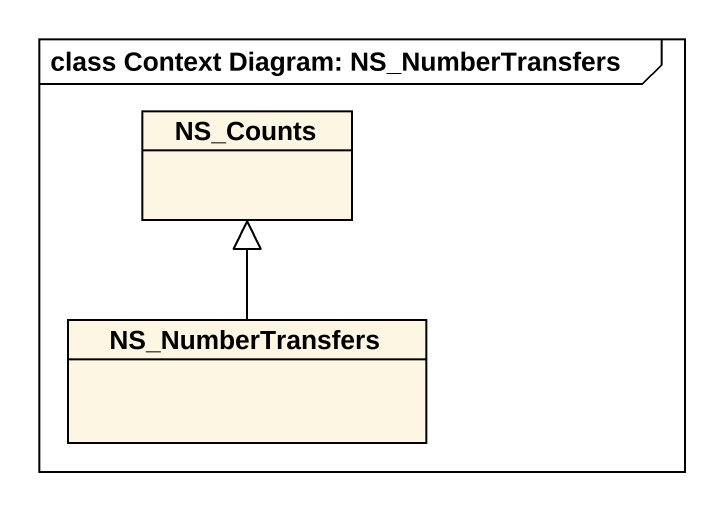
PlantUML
@startuml
mainframe class Context Diagram: NS_NumberTransfers
hide circle
hide empty members
class NS_Counts
class NS_NumberTransfers
NS_NumberTransfers -up-|> NS_Counts
@enduml
